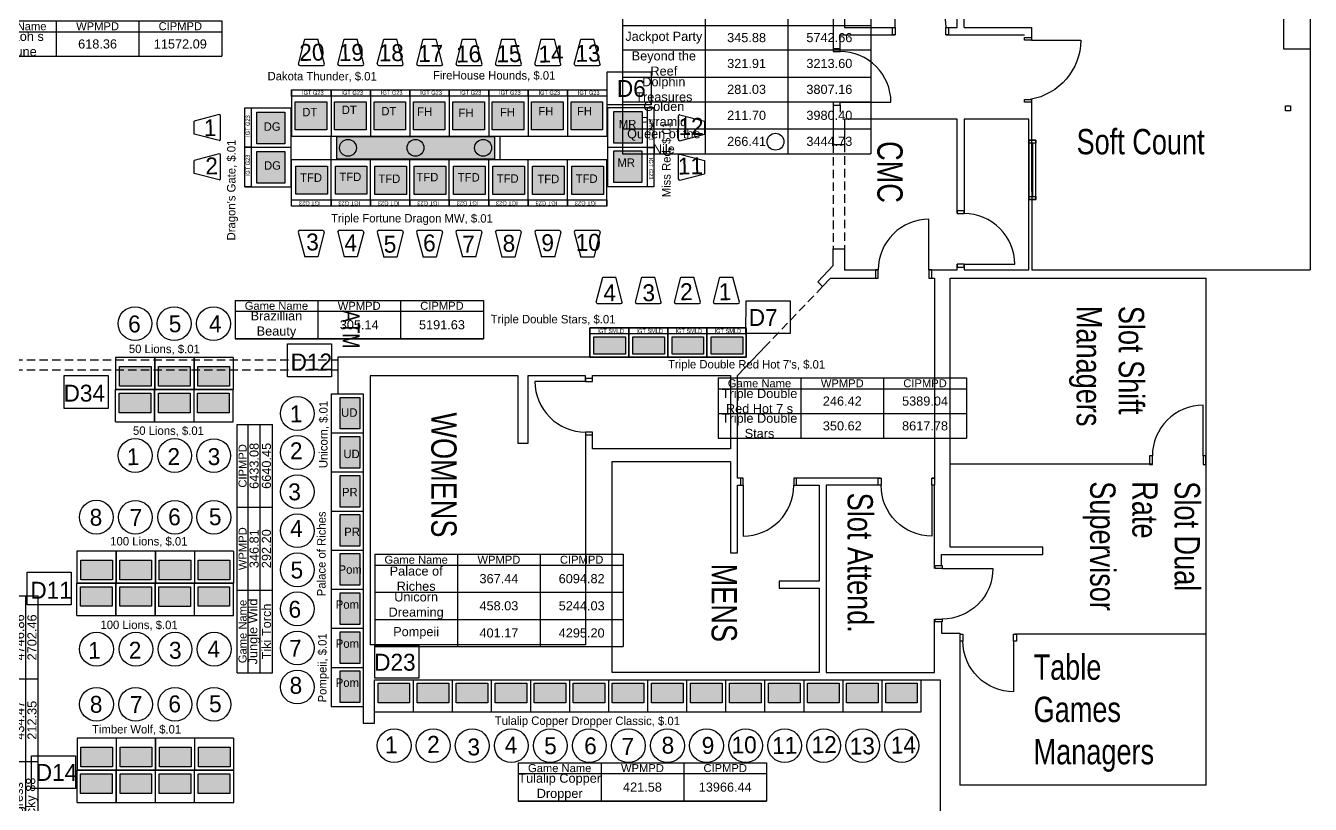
# Model space of a CAD drawing. Header units: inches. Extents: x 3213 to 10275, y -3570 to -435.
# Drawn here: x 9209 to 10121, y -3088 to -2535 of the extents above; entities that cross this region are included whole.
import ezdxf
from ezdxf.enums import TextEntityAlignment as Align

# ---------------------------------------------------------------- set-up
doc = ezdxf.new("R2010")
doc.units = ezdxf.units.IN
doc.header["$LTSCALE"] = 24
doc.header["$MEASUREMENT"] = 0
doc.linetypes.add('HIDDEN', pattern=[0.375, 0.25, -0.125])
for name, color, linetype in [('00 Bally Slots', 9, 'Continuous'), ('00 Bank', 7, 'Continuous'), ('00 IGT Slots', 7, 'Continuous'), ('00 PT Enrollment', 7, 'Continuous'), ('00 Themes', 7, 'Continuous'), ('00SDG Game Type', 7, 'Continuous'), ('F1  CLG', 15, 'HIDDEN'), ('F1  COL', 242, 'Continuous'), ('F1  DIM', 4, 'Continuous'), ('F1  DOORS', 1, 'Continuous'), ('F1  WALL', 3, 'Continuous'), ('F1  WINDOW', 1, 'Continuous'), ('F1 WALL-HATCH', 161, 'Continuous'), ('F1NOTE-CUBE', 4, 'Continuous'), ('FP1-WALL', 3, 'Continuous'), ('INT  WALL', 3, 'Continuous')]:
    doc.layers.add(name, color=color, linetype=linetype)
doc.layers.get('00SDG Game Type').off()
doc.styles.add('ARCHSTYL', font='HAND.SHX', dxfattribs={"width": 0.8})
doc.styles.add('HAND', font='Hand.shx', dxfattribs={"width": 0.8, "height": 0.5})

# ---------------------------------------------------------------- blocks, each defined once
blk = doc.blocks.new('atm')
at = {"layer": 'F1NOTE-CUBE', "color": 106, "style": 'HAND', "width": 0.8}
blk.add_text('ATM', height=12, rotation=90, dxfattribs=at).set_placement((15.13, 5.89))
blk = doc.blocks.new('SDG M-9000')
at = {"linetype": 'ByBlock', "lineweight": -3}
h = blk.add_hatch(color=0, dxfattribs=at)
h.dxf.hatch_style = 1
h.set_gradient(color1=(102, 0, 204), tint=0.32, name='CYLINDER')
h.paths.add_polyline_path([(16.43, 24.99), (2.51, 24.99), (2.51, 2.52), (16.43, 2.52)])
at = {"color": 192, "linetype": 'ByBlock', "lineweight": -3}
blk.add_lwpolyline([(2.51, 24.99), (16.43, 24.99), (16.43, 2.52), (2.51, 2.52)], close=True, dxfattribs=at)
at = {"layer": '00 Bally Slots', "color": 192, "ltscale": 25}
for p, q in [((22.86, 27.75), (0, 27.75)), ((0, 0), (0, 27.75)), ((22.86, 0), (22.86, 27.75)), ((22.86, 0), (0, 0))]:
    blk.add_line(p, q, dxfattribs=at)
at = {"layer": '00 Bally Slots', "color": 192}
blk.add_circle((46.85, 13.96), 12.01, dxfattribs=at)
blk = doc.blocks.new('IGT SMLD')
at = {"linetype": 'ByBlock', "lineweight": -3}
h = blk.add_hatch(color=0, dxfattribs=at)
h.dxf.hatch_style = 1
h.set_gradient(color1=(255, 255, 0), tint=0.32, name='CYLINDER')
h.paths.add_polyline_path([(24418.92, 25302.53), (24406.48, 25302.53), (24406.48, 25280.04), (24418.92, 25280.04)])
at = {"color": 0, "linetype": 'ByBlock', "lineweight": -3}
blk.add_lwpolyline([(24406.48, 25302.53), (24418.92, 25302.53), (24418.92, 25280.04), (24406.48, 25280.04)], close=True, dxfattribs=at)
at = {"layer": '00 IGT Slots', "color": 7, "ltscale": 25}
blk.add_line((24404.27, 25277.12), (24404.27, 25304.87), dxfattribs=at)
at = {"layer": '00 IGT Slots', "color": 2, "ltscale": 25}
for p, q in [((24381.98, 25300.17), (24364.27, 25295.56)), ((24364.27, 25286.3), (24364.27, 25295.56)), ((24382.99, 25282.74), (24382.99, 25299.24)), ((24381.99, 25281.74), (24364.26, 25286.3))]:
    blk.add_line(p, q, dxfattribs=at)
for points in [[(24400.27, 25277.12), (24404.27, 25277.12), (24404.27, 25304.87), (24400.27, 25304.87)], [(24400.27, 25277.12), (24421.02, 25277.12), (24421.02, 25304.87), (24400.27, 25304.87)]]:
    blk.add_lwpolyline(points, close=True, dxfattribs=at)
at = {"layer": '00 IGT Slots', "color": 7, "linetype": 'ByBlock', "lineweight": -3}
blk.add_lwpolyline([(24400.27, 25304.87), (24421.02, 25304.87), (24421.02, 25277.12), (24400.27, 25277.12)], close=True, dxfattribs=at)
at = {"layer": '00 IGT Slots', "color": 2, "ltscale": 25}
for centre, start, end in [((24381.99, 25299.24), 0, 90), ((24381.99, 25282.74), 270, 0)]:
    blk.add_arc(centre, 1, start, end, dxfattribs=at)
at = {"layer": '00 IGT Slots', "color": 7, "linetype": 'ByBlock', "lineweight": -3, "insert": (24400.89, 25282.51), "char_height": 3, "width": 16.6602, "attachment_point": 1, "rotation": 90, "style": 'HAND'}
blk.add_mtext('IGT SMLD', dxfattribs=at)
blk = doc.blocks.new('*T388')
at = {"layer": '00 Themes', "linetype": 'ByBlock', "lineweight": -2, "transparency": 16777216}
for p, q in [((0, 0), (176.43, 0)), ((0, 0), (0, -135.61)), ((176.43, 0), (176.43, -135.61)), ((0, -135.61), (176.43, -135.61))]:
    blk.add_line(p, q, dxfattribs=at)
at = {"layer": '00 Themes', "color": 0, "linetype": 'ByBlock', "lineweight": -2, "transparency": 16777216}
for p, q in [((58.81, 0), (58.81, -135.61)), ((117.62, 0), (117.62, -135.61)), ((0, -7.7), (176.43, -7.7)), ((0, -26.97), (176.43, -26.97)), ((0, -44.44), (176.43, -44.44)), ((0, -61.91), (176.43, -61.91)), ((0, -81.18), (176.43, -81.18)), ((0, -98.65), (176.43, -98.65)), ((0, -118.02), (176.43, -118.02))]:
    blk.add_line(p, q, dxfattribs=at)
at = {"layer": '00 Themes', "color": 0, "lineweight": -3, "transparency": 16777216, "width": 58.689, "attachment_point": 5}
for s, insert, char_height in [('{\\fArial|b0|i0|c0;Game Name', (29.4, -3.85), 5.6858), ('{\\fArial|b0|i0|c0;WPMPD', (88.21, -3.85), 5.6858), ('{\\fArial|b0|i0|c0;CIPMPD', (147.02, -3.85), 5.6858), ('{\\fArial|b0|i0|c0;Geisha', (29.4, -17.33), 6.467), ('{\\fArial|b0|i0|c0;\\c65280;474.98 ', (88.21, -17.33), 6.467), ('{\\fArial|b0|i0|c0;\\c65280;6578.47 ', (147.02, -17.33), 6.467), ('{\\fArial|b0|i0|c0;Reel em in', (29.4, -35.7), 6.467), ('{\\fArial|b0|i0|c0;\\c255;179.51 ', (88.21, -35.7), 6.467), ('{\\fArial|b0|i0|c0;\\c255;3420.06 ', (147.02, -35.7), 6.467), ('{\\fArial|b0|i0|c0;Jackpot Party', (29.4, -53.17), 6.467), ('{\\fArial|b0|i0|c0;\\c65280;345.88 ', (88.21, -53.17), 6.467), ('{\\fArial|b0|i0|c0;\\c52479;5742.66 ', (147.02, -53.17), 6.467), ('{\\fArial|b0|i0|c0;Beyond the Reef', (29.4, -71.54), 6.467), ('{\\fArial|b0|i0|c0;\\c65280;321.91 ', (88.21, -71.54), 6.467), ('{\\fArial|b0|i0|c0;\\c255;3213.60 ', (147.02, -71.54), 6.467), ('{\\fArial|b0|i0|c0;Dolphin Treasures', (29.4, -89.91), 6.467), ('{\\fArial|b0|i0|c0;\\c52479;281.03 ', (88.21, -89.91), 6.467), ('{\\fArial|b0|i0|c0;\\c255;3807.16 ', (147.02, -89.91), 6.467), ('{\\fArial|b0|i0|c0;Golden Pyramid', (29.4, -108.34), 6.467), ('{\\fArial|b0|i0|c0;\\c52479;211.70 ', (88.21, -108.34), 6.467), ('{\\fArial|b0|i0|c0;\\c255;3980.40 ', (147.02, -108.34), 6.467), ('{\\fArial|b0|i0|c0;Queen of the Nile', (29.4, -126.82), 6.467), ('{\\fArial|b0|i0|c0;\\c52479;266.41 ', (88.21, -126.82), 6.467), ('{\\fArial|b0|i0|c0;\\c255;3444.73 ', (147.02, -126.82), 6.467)]:
    blk.add_mtext(s, dxfattribs=dict(at, insert=insert, char_height=char_height))
blk = doc.blocks.new('*T389')
at = {"layer": '00 Themes', "linetype": 'ByBlock', "lineweight": -2, "transparency": 16777216}
for p, q in [((0, 0), (176.43, 0)), ((0, 0), (0, -25.17)), ((176.43, 0), (176.43, -25.17)), ((0, -25.17), (176.43, -25.17))]:
    blk.add_line(p, q, dxfattribs=at)
at = {"layer": '00 Themes', "color": 0, "linetype": 'ByBlock', "lineweight": -2, "transparency": 16777216}
for p, q in [((58.81, 0), (58.81, -25.17)), ((117.62, 0), (117.62, -25.17)), ((0, -7.7), (176.43, -7.7))]:
    blk.add_line(p, q, dxfattribs=at)
at = {"layer": '00 Themes', "color": 0, "lineweight": -3, "transparency": 16777216, "width": 58.689, "attachment_point": 5}
for s, insert, char_height in [('{\\fArial|b0|i0|c0;Game Name', (29.4, -3.85), 5.6858), ('{\\fArial|b0|i0|c0;Pharaoh s Fortune', (29.4, -16.44), 6.467), ('{\\fArial|b0|i0|c0;WPMPD', (88.21, -3.85), 5.6858), ('{\\fArial|b0|i0|c0;CIPMPD', (147.02, -3.85), 5.6858), ('{\\fArial|b0|i0|c0;\\c65280;618.36 ', (88.21, -16.44), 6.467), ('{\\fArial|b0|i0|c0;\\c65280;11572.09 ', (147.02, -16.44), 6.467)]:
    blk.add_mtext(s, dxfattribs=dict(at, insert=insert, char_height=char_height))
blk = doc.blocks.new('*T390')
at = {"layer": '00 Themes', "linetype": 'ByBlock', "lineweight": -2, "transparency": 16777216}
for p, q in [((0, 0), (176.43, 0)), ((0, 0), (0, -26.97)), ((176.43, 0), (176.43, -26.97)), ((0, -26.97), (176.43, -26.97))]:
    blk.add_line(p, q, dxfattribs=at)
at = {"layer": '00 Themes', "color": 0, "linetype": 'ByBlock', "lineweight": -2, "transparency": 16777216}
for p, q in [((58.81, 0), (58.81, -27.33)), ((117.62, 0), (117.62, -27.33)), ((0, -7.7), (176.43, -7.7)), ((0, -26.97), (0, -27.33)), ((0, -27.33), (176.43, -27.33)), ((176.43, -26.97), (176.43, -27.33))]:
    blk.add_line(p, q, dxfattribs=at)
at = {"layer": '00 Themes', "color": 0, "lineweight": -3, "transparency": 16777216, "width": 58.689, "attachment_point": 5}
for s, insert, char_height in [('{\\fArial|b0|i0|c0;Game Name', (29.4, -3.85), 5.6858), ('{\\fArial|b0|i0|c0;Brazillian Beauty', (29.4, -17.33), 6.467), ('{\\fArial|b0|i0|c0;WPMPD', (88.21, -3.85), 5.6858), ('{\\fArial|b0|i0|c0;CIPMPD', (147.02, -3.85), 5.6858), ('{\\fArial|b0|i0|c0;\\c65280;305.14 ', (88.21, -17.33), 6.467), ('{\\fArial|b0|i0|c0;\\c255;5191.63 ', (147.02, -17.33), 6.467)]:
    blk.add_mtext(s, dxfattribs=dict(at, insert=insert, char_height=char_height))
blk = doc.blocks.new('*T391')
at = {"layer": '00 Themes', "linetype": 'ByBlock', "lineweight": -2, "transparency": 16777216}
for p, q in [((0, 0), (176.43, 0)), ((0, 0), (0, -65.5)), ((176.43, 0), (176.43, -65.5)), ((0, -65.5), (176.43, -65.5))]:
    blk.add_line(p, q, dxfattribs=at)
at = {"layer": '00 Themes', "color": 0, "linetype": 'ByBlock', "lineweight": -2, "transparency": 16777216}
for p, q in [((58.81, 0), (58.81, -65.5)), ((117.62, 0), (117.62, -65.5)), ((0, -7.7), (176.43, -7.7)), ((0, -26.97), (176.43, -26.97)), ((0, -46.23), (176.43, -46.23))]:
    blk.add_line(p, q, dxfattribs=at)
at = {"layer": '00 Themes', "color": 0, "lineweight": -3, "transparency": 16777216, "width": 58.689, "attachment_point": 5}
for s, insert, char_height in [('{\\fArial|b0|i0|c0;Game Name', (29.4, -3.85), 5.6858), ('{\\fArial|b0|i0|c0;Palace of Riches', (29.4, -17.33), 6.467), ('{\\fArial|b0|i0|c0;WPMPD', (88.21, -3.85), 5.6858), ('{\\fArial|b0|i0|c0;CIPMPD', (147.02, -3.85), 5.6858), ('{\\fArial|b0|i0|c0;\\c65280;367.44 ', (88.21, -17.33), 6.467), ('{\\fArial|b0|i0|c0;\\c52479;6094.82 ', (147.02, -17.33), 6.467), ('{\\fArial|b0|i0|c0;Unicorn Dreaming', (29.4, -36.6), 6.467), ('{\\fArial|b0|i0|c0;\\c65280;458.03 ', (88.21, -36.6), 6.467), ('{\\fArial|b0|i0|c0;\\c255;5244.03 ', (147.02, -36.6), 6.467), ('{\\fArial|b0|i0|c0;Pompeii', (29.4, -55.87), 6.467), ('{\\fArial|b0|i0|c0;\\c65280;401.17 ', (88.21, -55.87), 6.467), ('{\\fArial|b0|i0|c0;\\c255;4295.20 ', (147.02, -55.87), 6.467)]:
    blk.add_mtext(s, dxfattribs=dict(at, insert=insert, char_height=char_height))
blk = doc.blocks.new('*T392')
at = {"layer": '00 Themes', "linetype": 'ByBlock', "lineweight": -2, "transparency": 16777216}
for p, q in [((0, 0), (176.43, 0)), ((0, 0), (0, -42.87)), ((176.43, 0), (176.43, -42.87)), ((0, -42.87), (176.43, -42.87))]:
    blk.add_line(p, q, dxfattribs=at)
at = {"layer": '00 Themes', "color": 0, "linetype": 'ByBlock', "lineweight": -2, "transparency": 16777216}
for p, q in [((58.81, 0), (58.81, -42.87)), ((117.62, 0), (117.62, -42.87)), ((0, -7.7), (176.43, -7.7)), ((0, -25.29), (176.43, -25.29))]:
    blk.add_line(p, q, dxfattribs=at)
at = {"layer": '00 Themes', "color": 0, "lineweight": -3, "transparency": 16777216, "width": 58.689, "attachment_point": 5}
for s, insert, char_height in [('{\\fArial|b0|i0|c0;Triple Double Red Hot 7 s', (29.4, -16.49), 6.467), ('{\\fArial|b0|i0|c0;Game Name', (29.4, -3.85), 5.6858), ('{\\fArial|b0|i0|c0;WPMPD', (88.21, -3.85), 5.6858), ('{\\fArial|b0|i0|c0;CIPMPD', (147.02, -3.85), 5.6858), ('{\\fArial|b0|i0|c0;\\c52479;246.42 ', (88.21, -16.49), 6.467), ('{\\fArial|b0|i0|c0;\\c255;5389.04 ', (147.02, -16.49), 6.467), ('{\\fArial|b0|i0|c0;Triple Double Stars', (29.4, -34.08), 6.467), ('{\\fArial|b0|i0|c0;\\c65280;350.62 ', (88.21, -34.08), 6.467), ('{\\fArial|b0|i0|c0;\\c65280;8617.78 ', (147.02, -34.08), 6.467)]:
    blk.add_mtext(s, dxfattribs=dict(at, insert=insert, char_height=char_height))
blk = doc.blocks.new('*T396')
at = {"layer": '00 Themes', "linetype": 'ByBlock', "lineweight": -2, "transparency": 16777216}
for p, q in [((0, 0), (0, 176.43)), ((0, 176.43), (25.19, 176.43)), ((25.19, 0), (25.19, 176.43)), ((0, 0), (25.19, 0))]:
    blk.add_line(p, q, dxfattribs=at)
at = {"layer": '00 Themes', "color": 0, "linetype": 'ByBlock', "lineweight": -2, "transparency": 16777216}
for p, q in [((7.7, 0), (7.7, 176.43)), ((16.44, 0), (16.44, 176.43)), ((0, 117.62), (25.19, 117.62)), ((0, 58.81), (25.19, 58.81))]:
    blk.add_line(p, q, dxfattribs=at)
at = {"layer": '00 Themes', "color": 0, "lineweight": -3, "transparency": 16777216, "width": 58.689, "attachment_point": 5, "rotation": 90}
for s, insert, char_height in [('{\\fArial|b0|i0|c0;CIPMPD', (3.85, 147.02), 5.6858), ('{\\fArial|b0|i0|c0;\\c52479;6433.08 ', (12.07, 147.02), 6.467), ('{\\fArial|b0|i0|c0;\\c65280;6640.45 ', (20.82, 147.02), 6.467), ('{\\fArial|b0|i0|c0;WPMPD', (3.85, 88.21), 5.6858), ('{\\fArial|b0|i0|c0;\\c65280;346.81 ', (12.07, 88.21), 6.467), ('{\\fArial|b0|i0|c0;\\c52479;292.20 ', (20.82, 88.21), 6.467), ('{\\fArial|b0|i0|c0;Game Name', (3.85, 29.4), 5.6858), ('{\\fArial|b0|i0|c0;Jungle Wild', (12.07, 29.4), 6.467), ('{\\fArial|b0|i0|c0;Tiki Torch', (20.82, 29.4), 6.467)]:
    blk.add_mtext(s, dxfattribs=dict(at, insert=insert, char_height=char_height))
blk = doc.blocks.new('*T397')
at = {"layer": '00 Themes', "linetype": 'ByBlock', "lineweight": -2, "transparency": 16777216}
for p, q in [((0, 0), (0, 176.43)), ((0, 176.43), (25.19, 176.43)), ((25.19, 0), (25.19, 176.43)), ((0, 0), (25.19, 0))]:
    blk.add_line(p, q, dxfattribs=at)
at = {"layer": '00 Themes', "color": 0, "linetype": 'ByBlock', "lineweight": -2, "transparency": 16777216}
for p, q in [((7.7, 0), (7.7, 176.43)), ((16.44, 0), (16.44, 176.43)), ((0, 117.62), (25.19, 117.62)), ((0, 58.81), (25.19, 58.81))]:
    blk.add_line(p, q, dxfattribs=at)
at = {"layer": '00 Themes', "color": 0, "lineweight": -3, "transparency": 16777216, "width": 58.689, "attachment_point": 5, "rotation": 90}
for s, insert, char_height in [('{\\fArial|b0|i0|c0;CIPMPD', (3.85, 147.02), 5.6858), ('{\\fArial|b0|i0|c0;\\c255;4746.86 ', (12.07, 147.02), 6.467), ('{\\fArial|b0|i0|c0;\\c255;2702.46 ', (20.82, 147.02), 6.467), ('{\\fArial|b0|i0|c0;WPMPD', (3.85, 88.21), 5.6858), ('{\\fArial|b0|i0|c0;\\c65280;434.47 ', (12.07, 88.21), 6.467), ('{\\fArial|b0|i0|c0;\\c52479;212.35 ', (20.82, 88.21), 6.467), ('{\\fArial|b0|i0|c0;Game Name', (3.85, 29.4), 5.6858), ('{\\fArial|b0|i0|c0;Lucky 88', (20.82, 29.4), 6.467), ('{\\fArial|b0|i0|c0;Tigress', (12.07, 29.4), 6.467)]:
    blk.add_mtext(s, dxfattribs=dict(at, insert=insert, char_height=char_height))
blk = doc.blocks.new('*T406')
at = {"layer": '00 Themes', "linetype": 'ByBlock', "lineweight": -2, "transparency": 16777216}
for p, q in [((0, 0), (176.43, 0)), ((0, 0), (0, -26.97)), ((176.43, 0), (176.43, -26.97)), ((0, -26.97), (176.43, -26.97))]:
    blk.add_line(p, q, dxfattribs=at)
at = {"layer": '00 Themes', "color": 0, "linetype": 'ByBlock', "lineweight": -2, "transparency": 16777216}
for p, q in [((58.81, 0), (58.81, -27.33)), ((117.62, 0), (117.62, -27.33)), ((0, -7.7), (176.43, -7.7)), ((0, -26.97), (0, -27.33)), ((0, -27.33), (176.43, -27.33)), ((176.43, -26.97), (176.43, -27.33))]:
    blk.add_line(p, q, dxfattribs=at)
at = {"layer": '00 Themes', "color": 0, "lineweight": -3, "transparency": 16777216, "width": 58.689, "attachment_point": 5}
for s, insert, char_height in [('{\\fArial|b0|i0|c0;Tulalip Copper Dropper', (29.4, -17.34), 6.467), ('{\\fArial|b0|i0|c0;Game Name', (29.4, -3.85), 5.6858), ('{\\fArial|b0|i0|c0;WPMPD', (88.21, -3.85), 5.6858), ('{\\fArial|b0|i0|c0;CIPMPD', (147.02, -3.85), 5.6858), ('{\\fArial|b0|i0|c0;\\c65280;421.58 ', (88.21, -17.34), 6.467), ('{\\fArial|b0|i0|c0;\\c65280;13966.44 ', (147.02, -17.34), 6.467)]:
    blk.add_mtext(s, dxfattribs=dict(at, insert=insert, char_height=char_height))
blk = doc.blocks.new('Bally V22')
at = {"linetype": 'ByBlock', "lineweight": -3}
h = blk.add_hatch(color=0, dxfattribs=at)
h.dxf.hatch_style = 1
h.set_gradient(color1=(255, 63, 0), tint=0.32)
h.paths.add_polyline_path([(16.43, 24.99), (2.51, 24.99), (2.51, 2.52), (16.43, 2.52)])
at = {"color": 192, "linetype": 'ByBlock', "lineweight": -3}
blk.add_lwpolyline([(2.51, 24.99), (16.43, 24.99), (16.43, 2.52), (2.51, 2.52)], close=True, dxfattribs=at)
at = {"layer": '00 Bally Slots', "color": 192, "ltscale": 25}
for p, q in [((22.86, 27.75), (0, 27.75)), ((0, 0), (0, 27.75)), ((22.86, 0), (22.86, 27.75)), ((22.86, 0), (0, 0))]:
    blk.add_line(p, q, dxfattribs=at)
at = {"layer": '00 Bally Slots', "color": 192}
blk.add_circle((46.85, 13.96), 12.01, dxfattribs=at)
blk = doc.blocks.new('IGT G23')
at = {"linetype": 'ByBlock', "lineweight": -3}
h = blk.add_hatch(color=7, dxfattribs=at)
h.set_gradient(color1=(241, 237, 14), color2=(18, 202, 42), tint=1)
h.paths.add_polyline_path([(-33.41, -26.28), (-33.41, -1.81), (-28.91, -1.81), (-28.91, -26.28)], flags=9)
h = blk.add_hatch(color=0, dxfattribs=at)
h.dxf.hatch_style = 1
h.set_gradient(color1=(255, 63, 0), tint=0.32, name='CYLINDER')
h.paths.add_polyline_path([(-4.53, -3.06), (-24.51, -3.06), (-24.51, -25.5), (-4.53, -25.5)])
at = {"color": 0, "linetype": 'ByBlock', "lineweight": -3}
blk.add_lwpolyline([(-24.51, -3.06), (-4.53, -3.06), (-4.53, -25.5), (-24.51, -25.5)], close=True, dxfattribs=at)
at = {"layer": '00 IGT Slots', "color": 30, "ltscale": 25}
for p, q in [((-33, 0), (0, 0)), ((-33, -28), (-33, 0)), ((0, -28), (0, 0)), ((-51.29, -4.75), (-69, -9.37)), ((-50.29, -22.18), (-50.29, -5.68)), ((-69, -18.63), (-69, -9.37)), ((-51.29, -23.18), (-69.01, -18.63)), ((-33, -28), (0, -28))]:
    blk.add_line(p, q, dxfattribs=at)
at = {"layer": '00 IGT Slots', "color": 30, "linetype": 'ByBlock', "lineweight": -3}
blk.add_lwpolyline([(-33, 0), (-28.48, 0), (-28.48, -28), (-33, -28)], close=True, dxfattribs=at)
at = {"layer": '00 IGT Slots', "color": 30, "ltscale": 25}
for centre, start, end in [((-51.29, -5.68), 0, 90), ((-51.29, -22.18), 270, 0)]:
    blk.add_arc(centre, 1, start, end, dxfattribs=at)
at = {"layer": '00 IGT Slots', "color": 7, "linetype": 'ByBlock', "lineweight": -3, "insert": (-32.42, -20.63), "char_height": 3, "width": 15.2138, "attachment_point": 1, "rotation": 90, "style": 'HAND'}
blk.add_mtext('IGT G23', dxfattribs=at)

msp = doc.modelspace()

# ---------------------------------------------------------------- linework, layer by layer
at = {"layer": '00 Bank'}
for points in [[(9653.21, -2591.33), (9621.89, -2591.31), (9621.9, -2568.03), (9653.21, -2568.05)], [(9751.8, -2753.87), (9720.48, -2753.85), (9720.49, -2730.57), (9751.8, -2730.59)], [(9425.93, -2784.49), (9394.62, -2784.47), (9394.63, -2761.19), (9425.93, -2761.21)], [(9267.32, -2807), (9236, -2806.98), (9236.01, -2783.7), (9267.32, -2783.72)], [(9240.99, -2946.58), (9209.68, -2946.56), (9209.69, -2923.28), (9240.99, -2923.3)], [(9488.09, -2998.55), (9456.78, -2998.53), (9456.79, -2975.25), (9488.09, -2975.27)], [(9244.06, -3076.96), (9212.75, -3076.95), (9212.76, -3053.66), (9244.06, -3053.68)]]:
    msp.add_lwpolyline(points, close=True, dxfattribs=at)
at = {"layer": 'F1  CLG'}
for points in [[(9782.48, -2619.61), (9782.48, -2693.61)], [(9782.48, -2619.61), (9782.48, -2693.61)], [(9790.48, -2618.97), (9790.48, -2693.61)], [(9790.48, -2618.97), (9790.48, -2693.61)], [(9774.89, -2720.48), (9734.79, -2762.38)], [(9774.89, -2720.48), (9734.79, -2762.38)], [(9128.48, -2772.61), (9430.48, -2772.61)], [(9128.48, -2779.61), (9430.48, -2779.61)]]:
    msp.add_lwpolyline(points, dxfattribs=at)
at = {"layer": 'F1  COL'}
for centre in [(9437.66, -2621.94), (9485.66, -2621.94), (9533.66, -2621.94), (9741.48, -2617.61)]:
    msp.add_circle(centre, 6, dxfattribs=at)
at = {"layer": 'F1  DOORS'}
for points in [[(9826.48, -2536.61), (9826.48, -2500.61, -0.414214), (9862.48, -2536.61, 0)], [(9923.48, -2545.61), (9958.48, -2545.61, -0.359622), (9922.48, -2587.61, 0)], [(9787.48, -2589.61), (9823.48, -2589.61, 0.414214), (9787.48, -2553.61, 0)], [(9850.48, -2708.61), (9850.48, -2672.61, 0.414214), (9814.48, -2708.61, 0)], [(9875.48, -2704.61), (9911.48, -2704.61, 0.414214), (9875.48, -2668.61, 0)], [(9606.48, -2787.85), (9570.48, -2787.85, 0.414214), (9606.48, -2823.85, 0)], [(10045.26, -2840.71), (10045.26, -2804.71, 0.414214), (10009.26, -2840.71, 0)], [(9718.48, -2861.61), (9718.48, -2897.61, 0.414214), (9754.48, -2861.61, 0)], [(9852.48, -2861.61), (9852.48, -2897.61, -0.414214), (9816.48, -2861.61, 0)], [(9859.91, -2920.65), (9895.91, -2920.65, -0.414214), (9859.91, -2956.65, 0)], [(9910.66, -2972.25), (9910.66, -3008.25, -0.414214), (9874.66, -2972.25, 0)]]:
    msp.add_lwpolyline(points, format="xyb", dxfattribs=at)
for points in [[(9826.48, -2541.61), (9824.48, -2541.61), (9824.48, -2536.61), (9826.48, -2536.61)], [(9864.48, -2541.61), (9862.48, -2541.61), (9862.48, -2536.61), (9864.48, -2536.61)], [(9918.48, -2545.61), (9918.48, -2543.61), (9923.48, -2543.61), (9923.48, -2545.61)], [(9782.48, -2551.61), (9782.48, -2553.61), (9787.48, -2553.61), (9787.48, -2551.61)], [(9782.48, -2551.61), (9782.48, -2553.61), (9787.48, -2553.61), (9787.48, -2551.61)], [(9782.48, -2589.61), (9782.48, -2591.61), (9787.48, -2591.61), (9787.48, -2589.61)], [(9782.48, -2589.61), (9782.48, -2591.61), (9787.48, -2591.61), (9787.48, -2589.61)], [(9918.48, -2589.61), (9918.48, -2587.61), (9923.48, -2587.61), (9923.48, -2589.61)], [(9870.48, -2666.61), (9870.48, -2668.61), (9875.48, -2668.61), (9875.48, -2666.61)], [(9812.48, -2714.61), (9814.48, -2714.61), (9814.48, -2708.61), (9812.48, -2708.61)], [(9812.48, -2714.61), (9814.48, -2714.61), (9814.48, -2708.61), (9812.48, -2708.61)], [(9850.48, -2714.61), (9852.48, -2714.61), (9852.48, -2708.61), (9850.48, -2708.61)], [(9850.48, -2714.61), (9852.48, -2714.61), (9852.48, -2708.61), (9850.48, -2708.61)], [(9870.48, -2704.61), (9870.48, -2706.61), (9875.48, -2706.61), (9875.48, -2704.61)], [(9870.48, -2704.61), (9870.48, -2706.61), (9875.48, -2706.61), (9875.48, -2704.61)], [(9611.48, -2787.85), (9611.48, -2785.85), (9606.48, -2785.85), (9606.48, -2787.85)], [(9611.48, -2825.85), (9611.48, -2823.85), (9606.48, -2823.85), (9606.48, -2825.85)], [(10007.26, -2846.71), (10009.26, -2846.71), (10009.26, -2840.71), (10007.26, -2840.71)], [(10045.26, -2846.71), (10047.26, -2846.71), (10047.26, -2840.71), (10045.26, -2840.71)], [(9718.48, -2856.61), (9716.48, -2856.61), (9716.48, -2861.61), (9718.48, -2861.61)], [(9756.48, -2856.61), (9754.48, -2856.61), (9754.48, -2861.61), (9756.48, -2861.61)], [(9814.48, -2856.61), (9816.48, -2856.61), (9816.48, -2861.61), (9814.48, -2861.61)], [(9852.48, -2856.61), (9854.48, -2856.61), (9854.48, -2861.61), (9852.48, -2861.61)], [(9854.91, -2920.65), (9854.91, -2918.65), (9859.91, -2918.65), (9859.91, -2920.65)], [(9854.91, -2958.65), (9854.91, -2956.65), (9859.91, -2956.65), (9859.91, -2958.65)], [(9872.66, -2967.25), (9874.66, -2967.25), (9874.66, -2972.25), (9872.66, -2972.25)], [(9910.66, -2967.25), (9912.66, -2967.25), (9912.66, -2972.25), (9910.66, -2972.25)]]:
    msp.add_lwpolyline(points, close=True, dxfattribs=at)
at = {"layer": 'F1  WALL'}
for points in [[(9870.48, -2536.61), (9870.48, -2296.61)], [(9875.48, -2536.61), (9875.48, -2296.61)], [(9782.48, -2526.61), (9782.48, -2551.61)], [(9782.48, -2526.61), (9782.48, -2551.61)], [(9790.48, -2526.61), (9790.48, -2536.61)], [(9790.48, -2526.61), (9790.48, -2536.61)], [(9790.48, -2536.61), (9826.48, -2536.61)], [(9862.48, -2536.61), (9870.48, -2536.61)], [(9787.48, -2551.61), (9787.48, -2541.61)], [(9787.48, -2541.61), (9826.48, -2541.61)], [(9787.48, -2551.61), (9787.48, -2541.61)], [(9862.48, -2541.61), (9875.48, -2541.61)], [(9862.48, -2541.61), (9918.48, -2541.61)], [(9782.48, -2551.61), (9782.48, -2553.61)], [(9782.48, -2551.61), (9782.48, -2553.61)], [(9782.48, -2589.61), (9782.48, -2619.61), (9790.48, -2619.61)], [(9782.48, -2589.61), (9782.48, -2619.61), (9790.48, -2619.61)], [(9787.48, -2591.61), (9787.48, -2596.61)], [(9787.48, -2591.61), (9787.48, -2596.61)], [(9870.48, -2668.61), (9870.48, -2601.61), (9790.48, -2601.61), (9790.48, -2619.61)], [(9875.48, -2704.61), (9875.48, -2708.61), (9921.48, -2708.61), (9921.48, -2601.61), (9875.48, -2601.61), (9875.48, -2668.61)], [(9923.48, -2597.61), (9923.48, -2597.61), (9923.49, -2708.61), (10014.48, -2708.61), (10121.48, -2708.61), (10121.48, -2708.61)], [(9782.48, -2705.61), (9782.48, -2693.61), (9790.48, -2693.61)], [(9782.48, -2705.61), (9782.48, -2693.61), (9790.48, -2693.61)], [(9790.48, -2693.61), (9790.48, -2708.61)], [(9790.48, -2693.61), (9790.48, -2708.61)], [(9771.44, -2717.19), (9782.48, -2705.61)], [(9771.44, -2717.19), (9782.48, -2705.61)], [(9790.48, -2708.61), (9814.48, -2708.61)], [(9790.48, -2708.61), (9814.48, -2708.61)], [(9850.48, -2708.61), (9870.48, -2708.61), (9870.48, -2704.61)], [(9850.48, -2708.61), (9870.48, -2708.61), (9870.48, -2704.61)], [(9774.89, -2720.48), (9771.44, -2717.19)], [(9774.89, -2720.48), (9771.44, -2717.19)], [(9774.88, -2720.47), (9780.48, -2714.61)], [(9774.88, -2720.47), (9780.48, -2714.61)], [(9780.48, -2714.61), (9814.48, -2714.61)], [(9780.48, -2714.61), (9814.48, -2714.61)], [(9850.48, -2714.61), (9854.48, -2714.61), (9854.48, -2856.61), (9852.48, -2856.61)], [(9850.48, -2714.61), (9854.48, -2714.61), (9854.48, -2856.61), (9852.48, -2856.61)], [(9865.48, -2905.61), (9865.48, -2714.61), (10047.48, -2714.61)], [(9865.48, -2905.61), (9865.48, -2714.61), (10047.48, -2714.61)], [(10047.48, -3074.61), (10047.48, -2714.61)], [(10047.48, -3074.61), (10047.48, -2714.61)], [(9714.48, -2783.61), (9734.79, -2762.38)], [(9430.48, -2770.61), (9430.48, -2796.61), (9448.48, -2796.61)], [(9720.48, -2770.61), (9430.48, -2770.61)], [(9606.48, -2787.85), (9606.48, -2783.85), (9565.48, -2783.85), (9565.48, -2831.85), (9558.48, -2831.85), (9558.48, -2783.85), (9453.48, -2783.85), (9453.48, -2974.85)], [(9611.48, -2787.85), (9611.48, -2783.61), (9709.48, -2783.61), (9709.48, -2835.61), (9611.48, -2835.61), (9611.48, -2823.85)], [(9718.48, -2856.61), (9714.48, -2856.61), (9714.48, -2783.61)], [(9448.48, -2796.61), (9448.48, -3030.61)], [(9606.48, -2823.85), (9606.48, -2974.85), (9453.48, -2974.85)], [(9772.48, -2861.61), (9772.48, -2929.61), (9743.98, -2929.61), (9743.98, -2934.61), (9772.48, -2934.61), (9772.48, -2994.61), (9625.48, -2994.61), (9625.48, -2844.61), (9709.48, -2844.61), (9709.48, -2909.61), (9714.48, -2909.61), (9714.48, -2861.61), (9718.48, -2861.61)], [(10008.98, -2846.67), (9866.1, -2846.67)], [(9815.98, -2856.61), (9754.48, -2856.61)], [(9754.48, -2861.61), (9772.48, -2861.61)], [(9815.98, -2861.61), (9777.48, -2861.61), (9777.48, -2994.61), (9854.48, -2994.61), (9854.48, -2956.61)], [(9854.48, -2920.61), (9854.48, -2861.61), (9852.48, -2861.61)], [(9859.48, -2910.61), (9931.48, -2910.61), (9931.48, -2905.61), (9865.48, -2905.61)], [(9859.48, -2918.61), (9859.48, -2910.61)], [(9859.48, -2958.61), (9859.48, -2966.61), (9872.48, -2966.61), (9872.48, -3074.61)], [(10046.79, -2967.19), (9911.5, -2967.19)], [(9448.48, -3030.61), (9456.48, -3030.61), (9456.48, -2999.61), (9858.48, -2999.61)], [(9858.48, -2999.61), (9858.48, -3379.61)], [(10047.48, -3074.61), (9872.48, -3074.61)]]:
    msp.add_lwpolyline(points, dxfattribs=at)
msp.add_lwpolyline([(9541.66, -2613.94), (9541.66, -2629.94), (9429.66, -2629.94), (9429.66, -2613.94)], close=True, dxfattribs=at)
at = {"layer": 'F1  WINDOW'}
for points in [[(9926.48, -2658.61), (9926.48, -2616.61), (9921.48, -2616.61), (9921.48, -2658.61)], [(9921.48, -2618.61), (9921.48, -2616.61), (9926.48, -2616.61), (9926.48, -2618.61)], [(9921.48, -2658.61), (9921.48, -2656.61), (9926.48, -2656.61), (9926.48, -2658.61)]]:
    msp.add_lwpolyline(points, close=True, dxfattribs=at)
msp.add_lwpolyline([(9923.98, -2618.61), (9923.98, -2656.61)], dxfattribs=at)
at = {"layer": 'F1 WALL-HATCH'}
msp.add_solid([(9429.66, -2613.94), (9429.66, -2629.94), (9541.66, -2613.94), (9541.66, -2629.94)], dxfattribs=at)
at = {"layer": 'FP1-WALL'}
for p, q in [((9425.71, -2629.94), (9425.71, -2613.94)), ((9545.62, -2613.94), (9545.62, -2629.94))]:
    msp.add_line(p, q, dxfattribs=at)
at = {"layer": 'INT  WALL', "color": 4, "lineweight": -3}
for p, q in [((10102.48, -2471.61), (10102.48, -2551.61)), ((10102.48, -2551.61), (10121.48, -2551.61))]:
    msp.add_line(p, q, dxfattribs=at)
at = {"layer": 'INT  WALL', "lineweight": -3}
for p, q in [((10121.48, -2474.61), (10121.48, -2708.61)), ((9875.48, -2536.61), (9923.48, -2536.61)), ((9923.48, -2536.61), (9923.48, -2543.61)), ((9923.48, -2589.61), (9923.49, -2708.61))]:
    msp.add_line(p, q, dxfattribs=at)
at = {"layer": 'INT  WALL', "color": 5, "lineweight": -3}
msp.add_line((9923.49, -2708.61), (9923.49, -2708.61), dxfattribs=at)
at = {"layer": 'INT  WALL', "lineweight": -3}
msp.add_lwpolyline([(10103.95, -2595.61), (10103.95, -2592.08), (10107.48, -2592.08), (10107.48, -2595.61)], close=True, dxfattribs=at)

# ---------------------------------------------------------------- block references
for name, p in [('*T388', (9632.69, -2490.56)), ('*T389', (9171.5, -2531.8)), ('*T390', (9357.41, -2730.3)), ('*T392', (9700.69, -2785.33)), ('*T396', (9358.91, -2994.81)), ('*T391', (9456.69, -2910.59)), ('*T397', (9192.3, -3116.62)), ('*T406', (9558.69, -3058.59))]:
    msp.add_blockref(name, p)
at = {"layer": '00 Bally Slots', "color": 20}
for p, rotation in [((9448.48, -2796.61), 180), ((9448.48, -2824.36), 180), ((9448.48, -2852.11), 180), ((9448.48, -2879.86), 180), ((9448.48, -2907.61), 180), ((9448.48, -2935.36), 180), ((9448.48, -2963.11), 180), ((9448.48, -2990.86), 180), ((9456.48, -2999.61), 270), ((9484.23, -2999.61), 270), ((9511.98, -2999.61), 270), ((9539.73, -2999.61), 270), ((9567.48, -2999.61), 270), ((9595.23, -2999.61), 270), ((9622.98, -2999.61), 270), ((9650.73, -2999.61), 270), ((9678.48, -2999.61), 270), ((9706.23, -2999.61), 270), ((9733.98, -2999.61), 270), ((9761.73, -2999.61), 270), ((9789.48, -2999.61), 270), ((9817.23, -2999.61), 270)]:
    msp.add_blockref('SDG M-9000', p, dxfattribs=dict(at, rotation=rotation))
at = {"layer": '00 IGT Slots', "color": 7, "ltscale": 25, "rotation": 270}
for p in [(-15667.63, 21650.41), (-15639.88, 21650.41), (-15612.13, 21650.41), (-15584.38, 21650.41)]:
    msp.add_blockref('IGT SMLD', p, dxfattribs=at)
at = {"layer": '00 Themes', "color": 10, "lineweight": -3, "transparency": 33554661}
for name, p, rotation in [('IGT G23', (9425.6, -2613.73), 270), ('IGT G23', (9453.6, -2613.74), 270), ('IGT G23', (9481.65, -2613.72), 270), ('IGT G23', (9509.65, -2613.73), 270), ('IGT G23', (9537.64, -2613.73), 270), ('IGT G23', (9565.64, -2613.73), 270), ('IGT G23', (9593.66, -2613.76), 270), ('IGT G23', (9621.66, -2613.77), 270), ('IGT G23', (9622.1, -2621.65), 180), ('IGT G23', (9622.07, -2649.68), 180), ('IGT G23', (9397.62, -2630.44), 89.99999999999999), ('IGT G23', (9425.62, -2630.45), 89.99999999999999), ('IGT G23', (9453.65, -2630.48), 89.99999999999999), ('IGT G23', (9481.65, -2630.48), 89.99999999999999), ('IGT G23', (9509.64, -2630.47), 89.99999999999999), ('IGT G23', (9537.64, -2630.48), 89.99999999999999), ('IGT G23', (9565.69, -2630.47), 89.99999999999999), ('IGT G23', (9593.69, -2630.48), 89.99999999999999), ('Bally V22', (9300.26, -2793.61), 89.99999999999999), ('Bally V22', (9328.06, -2793.66), 89.99999999999999), ('Bally V22', (9356.06, -2793.66), 89.99999999999999), ('Bally V22', (9272.5, -2793.59), 270), ('Bally V22', (9300.5, -2793.59), 270), ('Bally V22', (9328.3, -2793.64), 270), ('Bally V22', (9272.76, -2931.11), 89.99999999999999), ('Bally V22', (9300.56, -2931.16), 89.99999999999999), ('Bally V22', (9328.56, -2931.16), 89.99999999999999), ('Bally V22', (9356.26, -2931.16), 89.99999999999999), ('Bally V22', (9245, -2931.09), 270), ('Bally V22', (9273, -2931.09), 270), ('Bally V22', (9300.8, -2931.14), 270), ('Bally V22', (9328.57, -2931.09), 270), ('Bally V22', (9272.89, -3063.92), 89.99999999999999), ('Bally V22', (9300.68, -3063.97), 89.99999999999999), ('Bally V22', (9328.68, -3063.97), 89.99999999999999), ('Bally V22', (9356.38, -3063.98), 89.99999999999999), ('Bally V22', (9245.13, -3063.91), 270), ('Bally V22', (9273.13, -3063.91), 270), ('Bally V22', (9300.92, -3063.96), 270), ('Bally V22', (9328.7, -3063.91), 270)]:
    msp.add_blockref(name, p, dxfattribs=dict(at, rotation=rotation))
for p in [(9397.35, -2593.56), (9397.35, -2621.56)]:
    msp.add_blockref('IGT G23', p, dxfattribs=at)
at = {"layer": '00SDG Game Type', "color": 6, "rotation": 180}
msp.add_blockref('atm', (9448.98, -2731.36), dxfattribs=at)

# ---------------------------------------------------------------- texts
at = {"layer": '00 Bank'}
for s, p in [('D6', (9628.74, -2585.83)), ('D7', (9722.43, -2748.43)), ('D12', (9396.9, -2780)), ('D34', (9235.55, -2802.15)), ('D11', (9211.97, -2942.09)), ('D23', (9456.27, -2993.22)), ('D14', (9215.78, -3071.47))]:
    msp.add_text(s, height=12, rotation=359.97523, dxfattribs=at).set_placement(p)
at = {"layer": '00 PT Enrollment', "style": 'ARCHSTYL'}
for s, p in [('20', (9412.11, -2560.13)), ('19', (9440.15, -2560.27)), ('18', (9468.49, -2560.44)), ('17', (9496.49, -2560.95)), ('16', (9523.45, -2561.26)), ('15', (9552.07, -2561.12)), ('14', (9582, -2561.29)), ('13', (9608.3, -2560.78)), ('12', (9681.56, -2612.76)), ('1', (9339.81, -2613.66)), ('2', (9340.83, -2640.81)), ('11', (9681.09, -2640.8)), ('3', (9412.56, -2694.8)), ('4', (9439.7, -2695.48)), ('6', (9495.59, -2695.48)), ('8', (9552.09, -2695.74)), ('9', (9579.67, -2695.32)), ('10', (9608.46, -2695.1)), ('5', (9467.62, -2696.38)), ('7', (9523.41, -2696.32)), ('4', (9623.72, -2730.87)), ('3', (9651.47, -2730.87)), ('2', (9678.24, -2730.12)), ('1', (9705.68, -2730.16)), ('6', (9285.97, -2753.02)), ('5', (9314.87, -2752.92)), ('4', (9343.41, -2752.97)), ('1', (9400.84, -2816.89)), ('1', (9285.09, -2847.28)), ('2', (9313.99, -2847.18)), ('3', (9342.53, -2847.23)), ('2', (9400.99, -2843.1)), ('3', (9399.81, -2872.24)), ('8', (9258.65, -2890.29)), ('7', (9287.17, -2890.39)), ('6', (9314.46, -2889.98)), ('5', (9343.37, -2889.88)), ('4', (9401.14, -2898.25)), ('5', (9401.39, -2927.74)), ('6', (9399.96, -2955.62)), ('1', (9257.59, -2984.78)), ('2', (9286.49, -2984.68)), ('3', (9315.03, -2984.73)), ('4', (9342.35, -2983.88)), ('7', (9400.44, -2983.35)), ('8', (9400.72, -3009.67)), ('8', (9258.78, -3023.11)), ('7', (9287.29, -3023.21)), ('6', (9314.59, -3022.79)), ('5', (9343.49, -3022.7)), ('2', (9498.48, -3051.54)), ('10', (9719.28, -3051.92)), ('12', (9776.14, -3051.74)), ('1', (9468.47, -3051.9)), ('3', (9527.13, -3053.37)), ('4', (9553.61, -3052.06)), ('5', (9581.63, -3052.48)), ('6', (9610.07, -3052.57)), ('7', (9636.65, -3052.97)), ('8', (9665.07, -3052.14)), ('9', (9693.62, -3052.31)), ('11', (9748.09, -3052.33)), ('13', (9803.2, -3052.72)), ('14', (9832.41, -3051.99))]:
    msp.add_text(s, height=12, rotation=1, dxfattribs=at).set_placement(p, align=Align.CENTER)
at = {"layer": '00 Themes', "linetype": 'HIDDEN'}
for s, rotation, p in [('Dakota Thunder, $.01', 359.89816, (9380.48, -2574.02)), ('FireHouse Hounds, $.01', 359.89816, (9498.04, -2573.4)), ('Miss Red, $.01', 89.89816, (9666.84, -2657.1)), ("Dragon's Gate, $.01", 89.89816, (9357.62, -2687.72)), ('Triple Fortune Dragon MW, $.01', 359.89816, (9425.54, -2674.87)), ('Triple Double Stars, $.01', 359.89816, (9538.99, -2746.54)), ('50 Lions, $.01', 359.89816, (9281.93, -2767.71)), ("Triple Double Red Hot 7's, $.01", 359.89816, (9665.04, -2778.54)), ('Unicorn, $.01', 89.89816, (9423.11, -2849.39)), ('50 Lions, $.01', 359.89816, (9284.87, -2825.76)), ('Palace of Riches', 89.89816, (9421.71, -2940.35)), ('100 Lions, $.01', 359.89816, (9268.72, -2904.28)), ('100 Lions, $.01', 359.89816, (9261.75, -2963.65)), ('Pompeii, $.01', 89.8734, (9422.35, -3015.77)), ('Tulalip Copper Dropper Classic, $.01', 359.89816, (9541.99, -3031.67)), ('Timber Wolf, $.01', 359.89816, (9255.78, -3037.75))]:
    msp.add_text(s, height=6, rotation=rotation, dxfattribs=at).set_placement(p)
for s, p in [('DT', (9433.21, -2597.96)), ('DT', (9405.15, -2599.58)), ('DT', (9461.34, -2598.93)), ('FH', (9486.79, -2599.28)), ('FH', (9516.18, -2600.17)), ('FH', (9545.62, -2599.6)), ('FH', (9572.92, -2598.95)), ('FH', (9600.38, -2598.86)), ('DG', (9377.74, -2609.85)), ('MR', (9630.1, -2608.12)), ('DG', (9377.97, -2637.5)), ('MR', (9629.09, -2635.49)), ('TFD', (9403.63, -2646.11)), ('TFD', (9431.53, -2645.56)), ('TFD', (9459.23, -2646.9)), ('TFD', (9486.28, -2645.75)), ('TFD', (9515.68, -2645.9)), ('TFD', (9543.33, -2646.75)), ('TFD', (9572.18, -2647.05)), ('TFD', (9599.48, -2646.85)), ('UD', (9432.8, -2812.93)), ('UD', (9434.39, -2842.3)), ('PR', (9433.4, -2869.42)), ('PR', (9434.98, -2897.62)), ('Pom', (9430.99, -2924.43)), ('Pom', (9428.98, -2949.24)), ('Pom', (9428.98, -2976.99)), ('Pom', (9428.98, -3004.74))]:
    msp.add_text(s, height=6, dxfattribs=at).set_placement(p)
at = {"layer": 'F1  DIM', "char_height": 18, "attachment_point": 1, "style": 'HAND'}
for s, insert, width in [('Soft Count', (9955.39, -2608.57), 150.6875), ('Table Games Managers', (9924.86, -2981.69), 82.6875)]:
    msp.add_mtext(s, dxfattribs=dict(at, insert=insert, width=width))
at = {"layer": 'F1  DIM', "char_height": 18, "attachment_point": 1, "rotation": 270, "style": 'HAND'}
for s, insert, width in [('{\\Fhand.shx;CMC}', (9831.8, -2617.19), 108.375), ('Slot Shift Managers', (10003.36, -2734.17), 82.6875), ('{\\Fhand.shx;WOMENS}', (9514.82, -2809.84), 82.6875), ('Slot Dual Rate Supervisor', (10043.05, -2858.73), 82.6875), ('Slot Attend.', (9810.63, -2866.81), 465.6875), ('{\\Fhand.shx;MENS}', (9713.99, -2917.24), 82.6875)]:
    msp.add_mtext(s, dxfattribs=dict(at, insert=insert, width=width))

doc.saveas('drawing.dxf')
